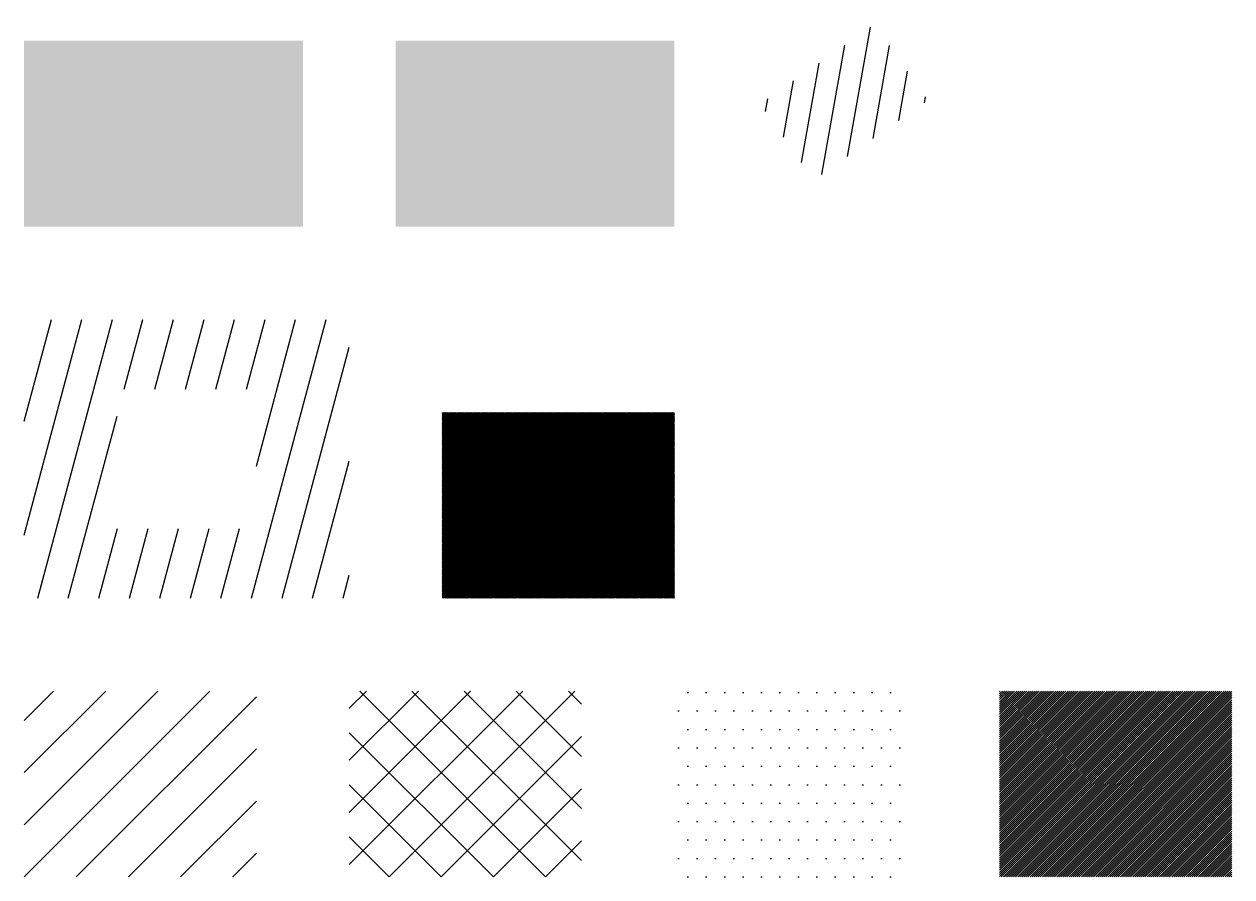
# Model space of a CAD drawing. Header units: metres. Extents: x 0 to 52, y 0 to 36.7.
import ezdxf

# ---------------------------------------------------------------- set-up
doc = ezdxf.new("R2010")
doc.units = ezdxf.units.M

# ---------------------------------------------------------------- blocks, each defined once
blk = doc.blocks.new('HATCHED')
h = blk.add_hatch()
h.set_pattern_fill('ANSI31', scale=0.3)
h.paths.add_polyline_path([(0, 0), (6, 0), (6, 4), (0, 4)])

msp = doc.modelspace()

# ---------------------------------------------------------------- hatches: boundary and pattern name
h = msp.add_hatch(color=7)
h.set_gradient(color1=(255, 0, 0), color2=(0, 0, 255))
h.paths.add_polyline_path([(0, 28), (12, 28), (12, 36), (0, 36)])
h = msp.add_hatch(color=7)
h.set_gradient(color1=(0, 160, 0), color2=(255, 255, 0), rotation=90)
h.paths.add_polyline_path([(16, 28), (28, 28), (28, 36), (16, 36)])
h = msp.add_hatch()
h.set_pattern_fill('ANSI31', scale=0.4, angle=30)
h.paths.add_polyline_path([(0, 12), (14, 12), (14, 24), (0, 24)])
h.paths.add_polyline_path([(4, 15), (10, 15), (10, 21), (4, 21)])
h = msp.add_hatch()
h.set_pattern_fill('ANSI31', scale=0.01)
h.paths.add_polyline_path([(18, 12), (28, 12), (28, 20), (18, 20)])
h = msp.add_hatch()
h.set_pattern_fill('ANSI31', scale=20)
h.paths.add_polyline_path([(32, 12), (42, 12), (42, 20), (32, 20)])
h = msp.add_hatch()
h.set_pattern_fill('ANSI31', scale=0.5)
h.paths.add_polyline_path([(0, 0), (10, 0), (10, 8), (0, 8)])
h = msp.add_hatch()
h.set_pattern_fill('ANSI37', scale=0.5)
h.paths.add_polyline_path([(14, 0), (24, 0), (24, 8), (14, 8)])
h = msp.add_hatch()
h.set_pattern_fill('DOTS', scale=0.5)
h.paths.add_polyline_path([(28, 0), (38, 0), (38, 8), (28, 8)])
h = msp.add_hatch()
h.set_pattern_fill('SOLID', scale=0.5)
h.paths.add_polyline_path([(42, 0), (52, 0), (52, 8), (42, 8)])

# ---------------------------------------------------------------- block references
at = {"rotation": 35}
msp.add_blockref('HATCHED', (34, 30), dxfattribs=at)

doc.saveas('drawing.dxf')
